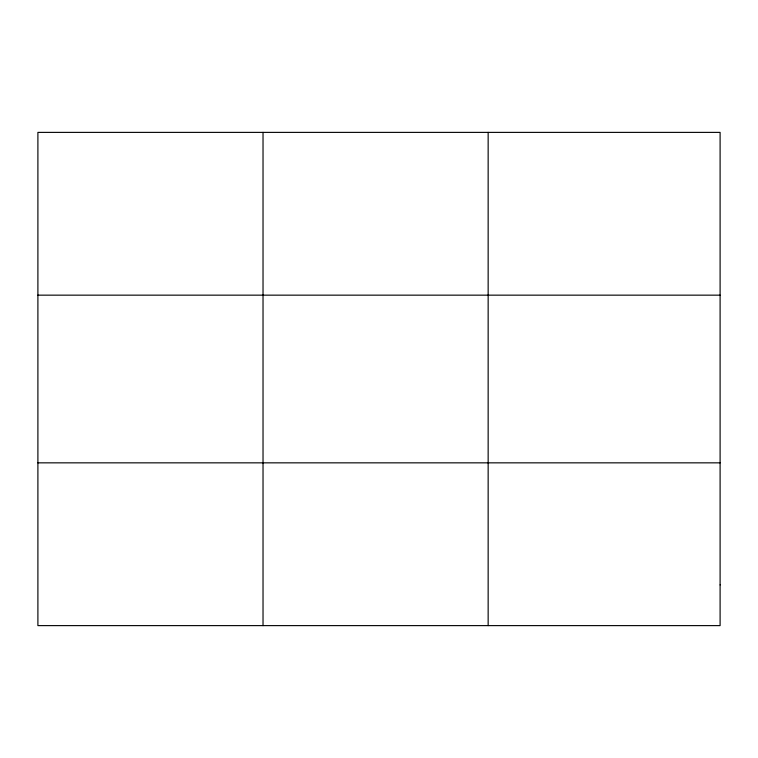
<?xml version="1.0" encoding="UTF-8"?>
<svg xmlns="http://www.w3.org/2000/svg" width="758" height="758" viewBox="0 0 758 758"><rect width="100%" height="100%" fill="white"/><g stroke="black" fill="none" stroke-linecap="round" stroke-linejoin="round"><path stroke-width="1.14" d="M263.026 132.385L263.026 625.615M488.152 132.385L488.152 625.615M37.9 295.156L720.1 295.156M37.9 462.844L720.1 462.844M720.1 584.92L720.1 625.615L37.9 625.615L37.9 132.385L720.1 132.385L720.1 584.92"/></g></svg>
